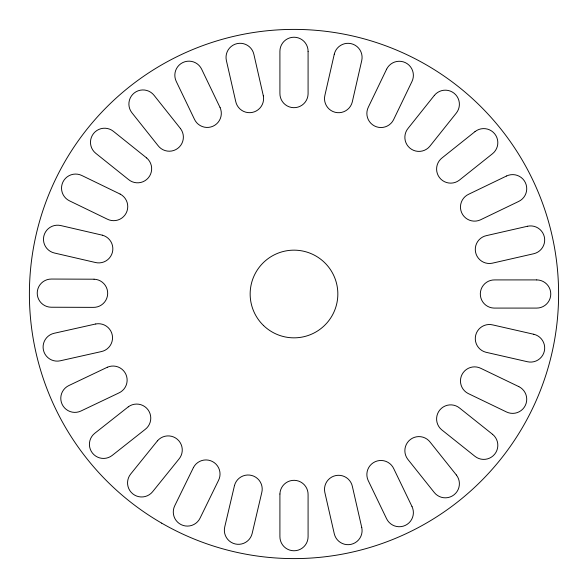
<?xml version="1.0" encoding="UTF-8"?>
<svg xmlns="http://www.w3.org/2000/svg" width="588" height="588" viewBox="0 0 588 588"><rect width="100%" height="100%" fill="white"/><g stroke="black" fill="none" stroke-linecap="round" stroke-linejoin="round"><path stroke-width="0.88" d="M279.917 494.008L279.91 536.631A14.09 14.09 0 0 0 293.956 550.772A14.09 14.09 0 0 0 308.09 536.726L308.083 494.802A14.09 14.09 0 0 0 294.397 480.322A14.09 14.09 0 0 0 279.917 494.008M308.09 51.369L308.083 93.992A14.09 14.09 0 0 1 293.603 107.677A14.09 14.09 0 0 1 279.917 93.198L279.91 51.274A14.09 14.09 0 0 1 294.044 37.228A14.09 14.09 0 0 1 308.09 51.369M334.271 54.221L324.951 95.094A14.09 14.09 0 0 0 335.072 112.264A14.09 14.09 0 0 0 352.241 102.136L361.73 60.586A14.09 14.09 0 0 0 351.183 43.674A14.09 14.09 0 0 0 334.271 54.221M234.502 485.475L224.734 526.966A14.09 14.09 0 0 0 235.171 543.944A14.09 14.09 0 0 0 252.149 533.507L261.741 492.693A14.09 14.09 0 0 0 251.73 475.464A14.09 14.09 0 0 0 234.502 485.475M386.617 69.193L368.433 106.972A14.09 14.09 0 0 0 374.483 125.957A14.09 14.09 0 0 0 393.475 119.908L411.967 81.511A14.09 14.09 0 0 0 405.448 62.681A14.09 14.09 0 0 0 386.617 69.193M193.474 467.482L174.739 505.768A14.09 14.09 0 0 0 181.141 524.643A14.09 14.09 0 0 0 200.016 518.234L218.427 480.572A14.09 14.09 0 0 0 212.496 461.551A14.09 14.09 0 0 0 193.474 467.482M434.319 95.44L408.19 128.221A14.09 14.09 0 0 0 409.858 148.08A14.09 14.09 0 0 0 429.718 146.405L456.295 113.087A14.09 14.09 0 0 0 454.134 93.279A14.09 14.09 0 0 0 434.319 95.44M157.459 440.831L130.698 474.009A14.09 14.09 0 0 0 132.756 493.824A14.09 14.09 0 0 0 152.571 491.774L178.892 459.14A14.09 14.09 0 0 0 177.326 439.273A14.09 14.09 0 0 0 157.459 440.831M474.986 131.646L442.213 157.79A14.09 14.09 0 0 0 439.427 177.517A14.09 14.09 0 0 0 459.155 180.31L492.487 153.74A14.09 14.09 0 0 0 494.78 133.939A14.09 14.09 0 0 0 474.986 131.646M128.272 406.852L94.808 433.253A14.09 14.09 0 0 0 92.412 453.039A14.09 14.09 0 0 0 112.19 455.435L145.096 429.46A14.09 14.09 0 0 0 147.985 409.74A14.09 14.09 0 0 0 128.272 406.852M506.577 175.988L468.805 194.187A14.09 14.09 0 0 0 461.698 212.797A14.09 14.09 0 0 0 480.315 219.912L518.719 201.419A14.09 14.09 0 0 0 525.363 182.633A14.09 14.09 0 0 0 506.577 175.988M107.347 367.243L68.862 385.552A14.09 14.09 0 0 0 62.13 404.309A14.09 14.09 0 0 0 80.887 411.041L118.739 393.019A14.09 14.09 0 0 0 125.935 374.431A14.09 14.09 0 0 0 107.347 367.243M527.51 226.248L486.636 235.582A14.09 14.09 0 0 0 475.56 252.149A14.09 14.09 0 0 0 492.127 263.226L533.683 253.744A14.09 14.09 0 0 0 544.341 236.913A14.09 14.09 0 0 0 527.51 226.248M95.748 323.973L54.155 333.278A14.09 14.09 0 0 0 43.424 350.073A14.09 14.09 0 0 0 60.219 360.804L101.129 351.631A14.09 14.09 0 0 0 112.271 335.109A14.09 14.09 0 0 0 95.748 323.973M536.726 279.91L494.802 279.917A14.09 14.09 0 0 0 480.322 293.603A14.09 14.09 0 0 0 494.008 308.083L536.631 308.09A14.09 14.09 0 0 0 550.772 294.044A14.09 14.09 0 0 0 536.726 279.91M94.043 279.204L51.421 279.05A14.09 14.09 0 0 0 37.228 293.044A14.09 14.09 0 0 0 51.222 307.23L93.147 307.37A14.09 14.09 0 0 0 107.677 293.735A14.09 14.09 0 0 0 94.043 279.204M533.779 334.271L492.906 324.951A14.09 14.09 0 0 0 475.736 335.072A14.09 14.09 0 0 0 485.864 352.241L527.414 361.73A14.09 14.09 0 0 0 544.326 351.183A14.09 14.09 0 0 0 533.779 334.271M102.319 235.178L60.792 225.564A14.09 14.09 0 0 0 43.85 236.053A14.09 14.09 0 0 0 54.346 252.994L95.19 262.446A14.09 14.09 0 0 0 112.389 252.377A14.09 14.09 0 0 0 102.319 235.178M518.807 386.617L481.028 368.433A14.09 14.09 0 0 0 462.043 374.483A14.09 14.09 0 0 0 468.092 393.475L506.488 411.967A14.09 14.09 0 0 0 525.319 405.448A14.09 14.09 0 0 0 518.807 386.617M120.158 194.084L81.805 175.489A14.09 14.09 0 0 0 62.96 181.964A14.09 14.09 0 0 0 69.428 200.809L107.163 219.089A14.09 14.09 0 0 0 126.163 213.091A14.09 14.09 0 0 0 120.158 194.084M492.56 434.319L459.779 408.19A14.09 14.09 0 0 0 439.92 409.858A14.09 14.09 0 0 0 441.595 429.718L474.913 456.295A14.09 14.09 0 0 0 494.721 454.134A14.09 14.09 0 0 0 492.56 434.319M146.684 157.981L113.418 131.337A14.09 14.09 0 0 0 93.602 133.461A14.09 14.09 0 0 0 95.726 153.277L128.456 179.48A14.09 14.09 0 0 0 148.316 177.848A14.09 14.09 0 0 0 146.684 157.981M456.354 474.986L430.21 442.213A14.09 14.09 0 0 0 410.483 439.427A14.09 14.09 0 0 0 407.69 459.155L434.26 492.487A14.09 14.09 0 0 0 454.061 494.78A14.09 14.09 0 0 0 456.354 474.986M180.56 128.669L154.041 95.3A14.09 14.09 0 0 0 134.248 92.977A14.09 14.09 0 0 0 131.918 112.764L158.01 145.581A14.09 14.09 0 0 0 177.738 148.397A14.09 14.09 0 0 0 180.56 128.669M412.012 506.577L393.813 468.805A14.09 14.09 0 0 0 375.203 461.698A14.09 14.09 0 0 0 368.088 480.315L386.581 518.719A14.09 14.09 0 0 0 405.367 525.363A14.09 14.09 0 0 0 412.012 506.577M220.096 107.611L201.647 69.186A14.09 14.09 0 0 0 182.868 62.526A14.09 14.09 0 0 0 176.202 81.306L194.363 119.092A14.09 14.09 0 0 0 212.974 126.222A14.09 14.09 0 0 0 220.096 107.611M263.328 95.851L253.869 54.294A14.09 14.09 0 0 0 237.037 43.63A14.09 14.09 0 0 0 226.365 60.461L235.685 101.334A14.09 14.09 0 0 0 252.245 112.418A14.09 14.09 0 0 0 263.328 95.851M361.752 527.51L352.418 486.636A14.09 14.09 0 0 0 335.851 475.56A14.09 14.09 0 0 0 324.774 492.127L334.256 533.683A14.09 14.09 0 0 0 351.087 544.341A14.09 14.09 0 0 0 361.752 527.51M161.7 523.151A264.6 264.6 0 0 0 558.6 294A264.6 264.6 0 0 0 161.7 64.849A264.6 264.6 0 0 0 161.7 523.151M263.505 325.495A43.835 43.835 0 0 0 336.52 304.665A43.835 43.835 0 0 0 281.975 251.84A43.835 43.835 0 0 0 263.505 325.495"/></g></svg>
